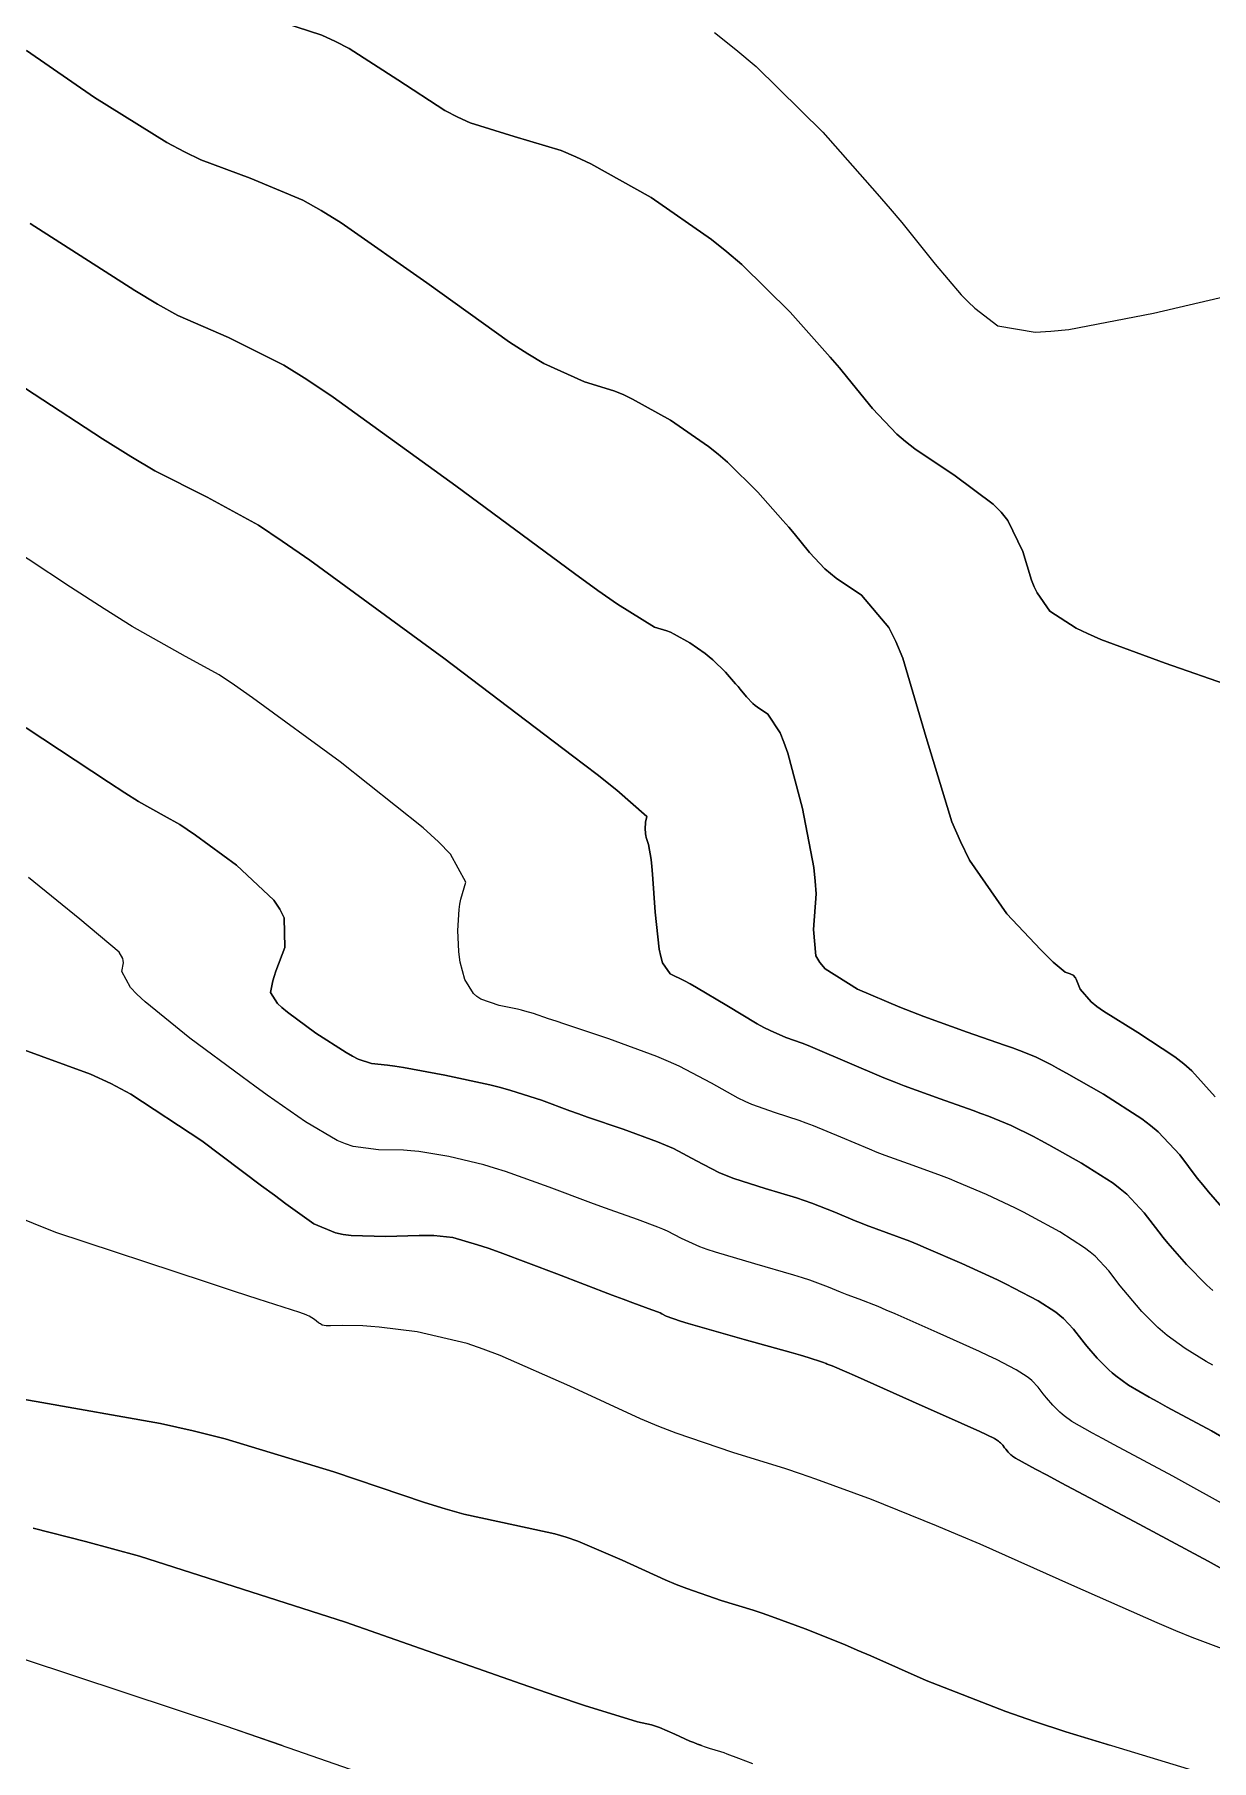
# Model space of a CAD drawing. Header units: metres. Extents: x 837476 to 838477, y 1189012 to 1191014.
# Drawn here: x 837847.02 to 837869.87, y 1189221.29 to 1189254.78 of the extents above; entities that cross this region are included whole.
import ezdxf

# ---------------------------------------------------------------- set-up
doc = ezdxf.new("R2010")
doc.units = ezdxf.units.M
doc.header["$LTSCALE"] = 0.3
doc.layers.add('COTAS 10', color=1, linetype='Continuous')
doc.layers.add('COTAS INT', color=252, linetype='Continuous')

msp = doc.modelspace()

# ---------------------------------------------------------------- linework, layer by layer
at = {"layer": 'COTAS 10'}
for points in [[(837869.939, 1189234.173), (837869.486, 1189234.674), (837869.33, 1189234.81), (837869.16, 1189234.945), (837868.437, 1189235.419), (837867.773, 1189235.831), (837867.64, 1189235.927), (837867.53, 1189236.014), (837867.317, 1189236.262), (837867.256, 1189236.422), (837867.241, 1189236.453), (837867.227, 1189236.48), (837867.186, 1189236.531), (837867.14, 1189236.549), (837867.124, 1189236.555), (837867.106, 1189236.562), (837867.026, 1189236.59), (837866.798, 1189236.782), (837866.685, 1189236.892), (837866.552, 1189237.027), (837865.894, 1189237.72), (837865.17, 1189238.765), (837864.995, 1189239.122), (837864.831, 1189239.508), (837864.329, 1189241.146), (837863.876, 1189242.681), (837863.742, 1189243.003), (837863.604, 1189243.28), (837863.075, 1189243.906), (837862.584, 1189244.235), (837862.47, 1189244.325), (837862.365, 1189244.414), (837862.065, 1189244.73), (837861.766, 1189245.1), (837861.662, 1189245.222), (837861.549, 1189245.354), (837861.063, 1189245.902), (837860.471, 1189246.485), (837860.29, 1189246.639), (837860.103, 1189246.788), (837859.365, 1189247.299), (837858.631, 1189247.71), (837858.446, 1189247.797), (837858.269, 1189247.872), (837857.695, 1189248.046), (837856.908, 1189248.399), (837856.597, 1189248.587), (837856.245, 1189248.815), (837854.638, 1189249.962), (837852.973, 1189251.127), (837852.585, 1189251.365), (837852.229, 1189251.568), (837851.207, 1189251.994), (837850.248, 1189252.349), (837849.932, 1189252.506), (837849.593, 1189252.688), (837848.188, 1189253.558), (837846.869, 1189254.473)], [(837846.869, 1189254.473), (837848.188, 1189253.558), (837849.593, 1189252.688), (837849.932, 1189252.506), (837850.248, 1189252.349), (837851.207, 1189251.994), (837852.229, 1189251.568), (837852.585, 1189251.365), (837852.973, 1189251.127), (837854.638, 1189249.962), (837856.245, 1189248.815), (837856.597, 1189248.587), (837856.908, 1189248.399), (837857.695, 1189248.046), (837858.269, 1189247.872), (837858.446, 1189247.797), (837858.631, 1189247.71), (837859.365, 1189247.299), (837860.103, 1189246.788), (837860.29, 1189246.639), (837860.471, 1189246.485), (837861.063, 1189245.902), (837861.549, 1189245.354), (837861.662, 1189245.222), (837861.766, 1189245.1), (837862.065, 1189244.73), (837862.365, 1189244.414), (837862.47, 1189244.325), (837862.584, 1189244.235), (837863.075, 1189243.906), (837863.604, 1189243.28), (837863.742, 1189243.003), (837863.876, 1189242.681), (837864.329, 1189241.146), (837864.831, 1189239.508), (837864.995, 1189239.122), (837865.17, 1189238.765), (837865.894, 1189237.72), (837866.552, 1189237.027), (837866.685, 1189236.892), (837866.798, 1189236.782), (837867.026, 1189236.59), (837867.106, 1189236.562), (837867.124, 1189236.555), (837867.14, 1189236.549), (837867.186, 1189236.531), (837867.227, 1189236.48), (837867.241, 1189236.453), (837867.256, 1189236.422), (837867.317, 1189236.262), (837867.53, 1189236.014), (837867.64, 1189235.927), (837867.773, 1189235.831), (837868.437, 1189235.419), (837869.16, 1189234.945), (837869.33, 1189234.81), (837869.486, 1189234.674), (837869.939, 1189234.173)], [(837870.294, 1189226.161), (837869.12, 1189226.812), (837867.982, 1189227.416), (837867.752, 1189227.54), (837867.558, 1189227.645), (837867.161, 1189227.869), (837867.007, 1189227.98), (837866.967, 1189228.014), (837866.927, 1189228.05), (837866.788, 1189228.19), (837866.663, 1189228.334), (837866.631, 1189228.372), (837866.601, 1189228.41), (837866.503, 1189228.539), (837866.384, 1189228.666), (837866.34, 1189228.702), (837866.292, 1189228.739), (837866.079, 1189228.876), (837865.696, 1189229.072), (837865.54, 1189229.146), (837865.363, 1189229.229), (837864.545, 1189229.6), (837863.73, 1189229.96), (837863.555, 1189230.035), (837863.401, 1189230.1), (837863.029, 1189230.247), (837862.799, 1189230.33), (837862.734, 1189230.355), (837862.67, 1189230.381), (837862.436, 1189230.48), (837862.073, 1189230.612), (837861.927, 1189230.659), (837861.762, 1189230.709), (837861.002, 1189230.929), (837860.243, 1189231.155), (837860.078, 1189231.21), (837859.934, 1189231.262), (837859.578, 1189231.423), (837859.309, 1189231.565), (837859.22, 1189231.605), (837859.124, 1189231.645), (837858.725, 1189231.79), (837858.194, 1189231.976), (837858.015, 1189232.042), (837857.822, 1189232.113), (837857.01, 1189232.42), (837856.163, 1189232.722), (837855.948, 1189232.79), (837855.741, 1189232.852), (837855.066, 1189233.016), (837854.479, 1189233.108), (837854.328, 1189233.124), (837854.182, 1189233.135), (837853.698, 1189233.14), (837853.206, 1189233.209), (837853.056, 1189233.261), (837852.899, 1189233.327), (837852.281, 1189233.683), (837851.536, 1189234.205), (837851.3, 1189234.376), (837851.05, 1189234.558), (837850.039, 1189235.311), (837849.169, 1189236.012), (837849.008, 1189236.162), (837848.882, 1189236.292), (837848.718, 1189236.604), (837848.748, 1189236.774), (837848.745, 1189236.816), (837848.737, 1189236.855), (837848.665, 1189236.978), (837847.899, 1189237.617), (837847.453, 1189237.982), (837846.906, 1189238.428)], [(837870.294, 1189226.161), (837869.12, 1189226.812), (837867.982, 1189227.416), (837867.752, 1189227.54), (837867.558, 1189227.645), (837867.161, 1189227.869), (837867.007, 1189227.98), (837866.967, 1189228.014), (837866.927, 1189228.05), (837866.788, 1189228.19), (837866.663, 1189228.334), (837866.631, 1189228.372), (837866.601, 1189228.41), (837866.503, 1189228.539), (837866.384, 1189228.666), (837866.34, 1189228.702), (837866.292, 1189228.739), (837866.079, 1189228.876), (837865.696, 1189229.072), (837865.54, 1189229.146), (837865.363, 1189229.229), (837864.545, 1189229.6), (837863.73, 1189229.96), (837863.555, 1189230.035), (837863.401, 1189230.1), (837863.029, 1189230.247), (837862.799, 1189230.33), (837862.734, 1189230.355), (837862.67, 1189230.381), (837862.436, 1189230.48), (837862.073, 1189230.612), (837861.927, 1189230.659), (837861.762, 1189230.709), (837861.002, 1189230.929), (837860.243, 1189231.155), (837860.078, 1189231.21), (837859.934, 1189231.262), (837859.578, 1189231.423), (837859.309, 1189231.565), (837859.22, 1189231.605), (837859.124, 1189231.645), (837858.725, 1189231.79), (837858.194, 1189231.976), (837858.015, 1189232.042), (837857.822, 1189232.113), (837857.01, 1189232.42), (837856.163, 1189232.722), (837855.948, 1189232.79), (837855.741, 1189232.852), (837855.066, 1189233.016), (837854.479, 1189233.108), (837854.328, 1189233.124), (837854.182, 1189233.135), (837853.698, 1189233.14), (837853.206, 1189233.209), (837853.056, 1189233.261), (837852.899, 1189233.327), (837852.281, 1189233.683), (837851.536, 1189234.205), (837851.3, 1189234.376), (837851.05, 1189234.558), (837850.039, 1189235.311), (837849.169, 1189236.012), (837849.008, 1189236.162), (837848.882, 1189236.292), (837848.718, 1189236.604), (837848.748, 1189236.774), (837848.745, 1189236.816), (837848.737, 1189236.855), (837848.665, 1189236.978), (837847.899, 1189237.617), (837847.453, 1189237.982), (837846.906, 1189238.428)], [(837846.804, 1189223.268), (837850.729, 1189221.967), (837854.51, 1189220.655)], [(837846.804, 1189223.268), (837850.729, 1189221.967), (837851.82, 1189221.589)]]:
    msp.add_lwpolyline(points, dxfattribs=at)
at = {"layer": 'COTAS INT'}
for points in [[(837851.624, 1189255.088), (837852.598, 1189254.767), (837852.864, 1189254.645), (837853.129, 1189254.51), (837854.074, 1189253.901), (837854.989, 1189253.306), (837855.236, 1189253.18), (837855.479, 1189253.069), (837856.331, 1189252.807), (837857.245, 1189252.531), (837857.527, 1189252.411), (837857.821, 1189252.273), (837858.989, 1189251.618), (837860.163, 1189250.805), (837860.462, 1189250.567), (837860.75, 1189250.323), (837861.693, 1189249.395), (837862.466, 1189248.522), (837862.646, 1189248.313), (837862.811, 1189248.117), (837863.287, 1189247.529), (837863.764, 1189247.026), (837863.931, 1189246.884), (837864.113, 1189246.742), (837864.895, 1189246.217), (837865.631, 1189245.67), (837865.784, 1189245.512), (837865.915, 1189245.352), (837866.204, 1189244.751), (837866.373, 1189244.198), (837866.429, 1189244.068), (837866.488, 1189243.947), (837866.732, 1189243.594), (837867.239, 1189243.264), (837867.463, 1189243.158), (837867.723, 1189243.045), (837868.967, 1189242.586), (837870.269, 1189242.132)], [(837870.269, 1189242.132), (837868.967, 1189242.586), (837867.723, 1189243.045), (837867.463, 1189243.158), (837867.239, 1189243.264), (837866.732, 1189243.594), (837866.488, 1189243.947), (837866.429, 1189244.068), (837866.373, 1189244.198), (837866.204, 1189244.751), (837865.915, 1189245.352), (837865.784, 1189245.512), (837865.631, 1189245.67), (837864.895, 1189246.217), (837864.113, 1189246.742), (837863.931, 1189246.884), (837863.764, 1189247.026), (837863.287, 1189247.529), (837862.811, 1189248.117), (837862.646, 1189248.313), (837862.466, 1189248.522), (837861.693, 1189249.395), (837860.75, 1189250.323), (837860.462, 1189250.567), (837860.163, 1189250.805), (837858.989, 1189251.618), (837857.821, 1189252.273), (837857.527, 1189252.411), (837857.245, 1189252.531), (837856.331, 1189252.807), (837855.479, 1189253.069), (837855.236, 1189253.18), (837854.989, 1189253.306), (837854.074, 1189253.901), (837853.129, 1189254.51), (837852.864, 1189254.645), (837852.598, 1189254.767), (837851.624, 1189255.088)], [(837860.224, 1189254.822), (837860.634, 1189254.495), (837861.028, 1189254.16), (837862.322, 1189252.888), (837863.382, 1189251.69), (837863.629, 1189251.403), (837863.856, 1189251.135), (837864.508, 1189250.328), (837865.011, 1189249.73), (837865.144, 1189249.593), (837865.274, 1189249.47), (837865.721, 1189249.128), (837866.445, 1189249.009), (837866.75, 1189249.025), (837867.1, 1189249.062), (837868.741, 1189249.375), (837870.322, 1189249.743)], [(837860.224, 1189254.822), (837860.634, 1189254.495), (837861.028, 1189254.16), (837862.322, 1189252.888), (837863.382, 1189251.69), (837863.629, 1189251.403), (837863.856, 1189251.135), (837864.508, 1189250.328), (837865.011, 1189249.73), (837865.144, 1189249.593), (837865.274, 1189249.47), (837865.721, 1189249.128), (837866.445, 1189249.009), (837866.75, 1189249.025), (837867.1, 1189249.062), (837868.741, 1189249.375), (837870.322, 1189249.743)], [(837846.935, 1189251.116), (837848.968, 1189249.813), (837849.412, 1189249.551), (837849.804, 1189249.332), (837850.79, 1189248.901), (837851.861, 1189248.368), (837852.307, 1189248.086), (837852.817, 1189247.744), (837855.202, 1189246.023), (837857.501, 1189244.323), (837857.958, 1189243.995), (837858.338, 1189243.729), (837859.059, 1189243.285), (837859.293, 1189243.214), (837859.366, 1189243.184), (837859.441, 1189243.148), (837859.741, 1189242.98), (837860.042, 1189242.772), (837860.119, 1189242.71), (837860.192, 1189242.648), (837860.434, 1189242.41), (837860.632, 1189242.186), (837860.679, 1189242.132), (837860.721, 1189242.082), (837860.843, 1189241.931), (837860.966, 1189241.802), (837861.008, 1189241.766), (837861.055, 1189241.729), (837861.256, 1189241.595), (837861.497, 1189241.232), (837861.569, 1189241.051), (837861.643, 1189240.836), (837861.932, 1189239.768), (837862.149, 1189238.619), (837862.178, 1189238.353), (837862.194, 1189238.11), (837862.14, 1189237.417), (837862.186, 1189236.907), (837862.265, 1189236.779), (837862.372, 1189236.656), (837862.998, 1189236.26), (837863.82, 1189235.913), (837864.05, 1189235.821), (837864.282, 1189235.732), (837865.129, 1189235.426), (837865.853, 1189235.175), (837866.007, 1189235.121), (837866.14, 1189235.072), (837866.454, 1189234.95), (837866.766, 1189234.789), (837866.899, 1189234.716), (837867.052, 1189234.631), (837867.77, 1189234.223), (837868.514, 1189233.745), (837868.683, 1189233.617), (837868.836, 1189233.49), (837869.252, 1189233.046), (837869.594, 1189232.596), (837869.699, 1189232.465), (837869.809, 1189232.331), (837870.246, 1189231.828)], [(837870.246, 1189231.828), (837869.809, 1189232.331), (837869.699, 1189232.465), (837869.594, 1189232.596), (837869.252, 1189233.046), (837868.836, 1189233.49), (837868.683, 1189233.617), (837868.514, 1189233.745), (837867.77, 1189234.223), (837867.052, 1189234.631), (837866.899, 1189234.716), (837866.766, 1189234.789), (837866.454, 1189234.95), (837866.14, 1189235.072), (837866.007, 1189235.121), (837865.853, 1189235.175), (837865.129, 1189235.426), (837864.282, 1189235.732), (837864.05, 1189235.821), (837863.82, 1189235.913), (837862.998, 1189236.26), (837862.372, 1189236.656), (837862.265, 1189236.779), (837862.186, 1189236.907), (837862.14, 1189237.417), (837862.194, 1189238.11), (837862.178, 1189238.353), (837862.149, 1189238.619), (837861.932, 1189239.768), (837861.643, 1189240.836), (837861.569, 1189241.051), (837861.497, 1189241.232), (837861.256, 1189241.595), (837861.055, 1189241.729), (837861.008, 1189241.766), (837860.966, 1189241.802), (837860.843, 1189241.931), (837860.721, 1189242.082), (837860.679, 1189242.132), (837860.632, 1189242.186), (837860.434, 1189242.41), (837860.192, 1189242.648), (837860.119, 1189242.71), (837860.042, 1189242.772), (837859.741, 1189242.98), (837859.441, 1189243.148), (837859.366, 1189243.184), (837859.293, 1189243.214), (837859.059, 1189243.285), (837858.338, 1189243.729), (837857.958, 1189243.995), (837857.501, 1189244.323), (837855.202, 1189246.023), (837852.817, 1189247.744), (837852.307, 1189248.086), (837851.861, 1189248.368), (837850.79, 1189248.901), (837849.804, 1189249.332), (837849.412, 1189249.551), (837848.968, 1189249.813), (837846.935, 1189251.116)], [(837845.682, 1189248.674), (837848.343, 1189246.937), (837848.892, 1189246.596), (837849.36, 1189246.316), (837850.372, 1189245.808), (837851.37, 1189245.261), (837851.828, 1189244.955), (837852.366, 1189244.583), (837854.967, 1189242.682), (837857.468, 1189240.789), (837857.943, 1189240.422), (837858.324, 1189240.122), (837858.911, 1189239.607), (837858.887, 1189239.529), (837858.883, 1189239.505), (837858.879, 1189239.48), (837858.873, 1189239.384), (837858.883, 1189239.273), (837858.889, 1189239.239), (837858.897, 1189239.204), (837858.938, 1189239.065), (837858.989, 1189238.774), (837859.004, 1189238.643), (837859.018, 1189238.49), (837859.071, 1189237.753), (837859.149, 1189237.034), (837859.179, 1189236.892), (837859.212, 1189236.774), (837859.363, 1189236.555), (837859.638, 1189236.425), (837859.749, 1189236.364), (837859.875, 1189236.292), (837860.459, 1189235.94), (837861.051, 1189235.588), (837861.182, 1189235.516), (837861.299, 1189235.455), (837861.606, 1189235.324), (837861.92, 1189235.213), (837862.041, 1189235.165), (837862.178, 1189235.109), (837862.796, 1189234.842), (837863.51, 1189234.54), (837863.706, 1189234.462), (837863.902, 1189234.386), (837864.604, 1189234.132), (837865.24, 1189233.907), (837865.394, 1189233.849), (837865.538, 1189233.794), (837865.977, 1189233.612), (837866.415, 1189233.399), (837866.559, 1189233.324), (837866.713, 1189233.241), (837867.347, 1189232.886), (837867.959, 1189232.493), (837868.097, 1189232.388), (837868.223, 1189232.284), (837868.565, 1189231.919), (837868.845, 1189231.549), (837868.932, 1189231.442), (837869.023, 1189231.332), (837869.382, 1189230.919), (837869.78, 1189230.517), (837869.895, 1189230.415)], [(837869.895, 1189230.415), (837869.78, 1189230.517), (837869.382, 1189230.919), (837869.023, 1189231.332), (837868.932, 1189231.442), (837868.845, 1189231.549), (837868.565, 1189231.919), (837868.223, 1189232.284), (837868.097, 1189232.388), (837867.959, 1189232.493), (837867.347, 1189232.886), (837866.713, 1189233.241), (837866.559, 1189233.324), (837866.415, 1189233.399), (837865.977, 1189233.612), (837865.538, 1189233.794), (837865.394, 1189233.849), (837865.24, 1189233.907), (837864.604, 1189234.132), (837863.902, 1189234.386), (837863.706, 1189234.462), (837863.51, 1189234.54), (837862.796, 1189234.842), (837862.178, 1189235.109), (837862.041, 1189235.165), (837861.92, 1189235.213), (837861.606, 1189235.324), (837861.299, 1189235.455), (837861.182, 1189235.516), (837861.051, 1189235.588), (837860.459, 1189235.94), (837859.875, 1189236.292), (837859.749, 1189236.364), (837859.638, 1189236.425), (837859.363, 1189236.555), (837859.212, 1189236.774), (837859.179, 1189236.892), (837859.149, 1189237.034), (837859.071, 1189237.753), (837859.018, 1189238.49), (837859.004, 1189238.643), (837858.989, 1189238.774), (837858.938, 1189239.065), (837858.897, 1189239.204), (837858.889, 1189239.239), (837858.883, 1189239.273), (837858.873, 1189239.384), (837858.879, 1189239.48), (837858.883, 1189239.505), (837858.887, 1189239.529), (837858.911, 1189239.607), (837858.324, 1189240.122), (837857.943, 1189240.422), (837857.468, 1189240.789), (837854.967, 1189242.682), (837852.366, 1189244.583), (837851.828, 1189244.955), (837851.37, 1189245.261), (837850.372, 1189245.808), (837849.36, 1189246.316), (837848.892, 1189246.596), (837848.343, 1189246.937), (837845.682, 1189248.674)], [(837869.898, 1189228.962), (837869.765, 1189229.038), (837869.355, 1189229.288), (837869.01, 1189229.539), (837868.919, 1189229.615), (837868.829, 1189229.695), (837868.517, 1189230.009), (837868.236, 1189230.333), (837868.165, 1189230.418), (837868.097, 1189230.503), (837867.877, 1189230.792), (837867.61, 1189231.078), (837867.512, 1189231.159), (837867.403, 1189231.242), (837866.924, 1189231.549), (837866.374, 1189231.851), (837866.219, 1189231.931), (837866.065, 1189232.009), (837865.499, 1189232.275), (837864.935, 1189232.516), (837864.781, 1189232.578), (837864.627, 1189232.638), (837864.079, 1189232.837), (837863.534, 1189233.034), (837863.382, 1189233.093), (837863.23, 1189233.154), (837862.676, 1189233.388), (837862.143, 1189233.61), (837862.003, 1189233.663), (837861.867, 1189233.712), (837861.405, 1189233.859), (837860.947, 1189234.021), (837860.814, 1189234.081), (837860.678, 1189234.146), (837860.165, 1189234.435), (837859.536, 1189234.767), (837859.327, 1189234.859), (837859.103, 1189234.953), (837858.169, 1189235.294), (837857.317, 1189235.579), (837857.145, 1189235.637), (837857.001, 1189235.686), (837856.711, 1189235.787), (837856.542, 1189235.836), (837856.474, 1189235.853), (837856.397, 1189235.87), (837856.042, 1189235.943), (837855.687, 1189236.069), (837855.61, 1189236.12), (837855.542, 1189236.178), (837855.374, 1189236.446), (837855.287, 1189236.782), (837855.271, 1189236.884), (837855.258, 1189236.989), (837855.238, 1189237.398), (837855.263, 1189237.805), (837855.278, 1189237.909), (837855.297, 1189238.009), (837855.396, 1189238.338), (837855.096, 1189238.882), (837854.864, 1189239.117), (837854.567, 1189239.388), (837852.954, 1189240.674), (837851.256, 1189241.915), (837850.905, 1189242.158), (837850.606, 1189242.358), (837849.955, 1189242.715), (837848.916, 1189243.299), (837848.373, 1189243.641), (837847.718, 1189244.062), (837844.429, 1189246.233)], [(837869.898, 1189228.962), (837869.765, 1189229.038), (837869.355, 1189229.288), (837869.01, 1189229.539), (837868.919, 1189229.615), (837868.829, 1189229.695), (837868.517, 1189230.009), (837868.236, 1189230.333), (837868.165, 1189230.418), (837868.097, 1189230.503), (837867.877, 1189230.792), (837867.61, 1189231.078), (837867.512, 1189231.159), (837867.403, 1189231.242), (837866.924, 1189231.549), (837866.374, 1189231.851), (837866.219, 1189231.931), (837866.065, 1189232.009), (837865.499, 1189232.275), (837864.935, 1189232.516), (837864.781, 1189232.578), (837864.627, 1189232.638), (837864.079, 1189232.837), (837863.534, 1189233.034), (837863.382, 1189233.093), (837863.23, 1189233.154), (837862.676, 1189233.388), (837862.143, 1189233.61), (837862.003, 1189233.663), (837861.867, 1189233.712), (837861.405, 1189233.859), (837860.947, 1189234.021), (837860.814, 1189234.081), (837860.678, 1189234.146), (837860.165, 1189234.435), (837859.536, 1189234.767), (837859.327, 1189234.859), (837859.103, 1189234.953), (837858.169, 1189235.294), (837857.317, 1189235.579), (837857.145, 1189235.637), (837857.001, 1189235.686), (837856.711, 1189235.787), (837856.542, 1189235.836), (837856.474, 1189235.853), (837856.397, 1189235.87), (837856.042, 1189235.943), (837855.687, 1189236.069), (837855.61, 1189236.12), (837855.542, 1189236.178), (837855.374, 1189236.446), (837855.287, 1189236.782), (837855.271, 1189236.884), (837855.258, 1189236.989), (837855.238, 1189237.398), (837855.263, 1189237.805), (837855.278, 1189237.909), (837855.297, 1189238.009), (837855.396, 1189238.338), (837855.096, 1189238.882), (837854.864, 1189239.117), (837854.567, 1189239.388), (837852.954, 1189240.674), (837851.256, 1189241.915), (837850.905, 1189242.158), (837850.606, 1189242.358), (837849.955, 1189242.715), (837848.916, 1189243.299), (837848.373, 1189243.641), (837847.718, 1189244.062), (837844.429, 1189246.233)], [(837846.86, 1189241.329), (837848.457, 1189240.275), (837848.774, 1189240.071), (837849.037, 1189239.904), (837849.537, 1189239.622), (837849.842, 1189239.455), (837849.982, 1189239.361), (837850.147, 1189239.248), (837850.941, 1189238.667), (837851.665, 1189237.987), (837851.785, 1189237.812), (837851.869, 1189237.641), (837851.882, 1189237.07), (837851.708, 1189236.609), (837851.675, 1189236.508), (837851.648, 1189236.419), (837851.605, 1189236.194), (837851.74, 1189235.983), (837851.825, 1189235.902), (837851.93, 1189235.812), (837852.484, 1189235.406), (837853.069, 1189235.031), (837853.193, 1189234.96), (837853.302, 1189234.903), (837853.561, 1189234.818), (837853.874, 1189234.788), (837854.016, 1189234.766), (837854.183, 1189234.738), (837854.987, 1189234.59), (837855.859, 1189234.402), (837856.069, 1189234.349), (837856.266, 1189234.296), (837856.861, 1189234.104), (837857.412, 1189233.899), (837857.58, 1189233.839), (837857.756, 1189233.778), (837858.447, 1189233.542), (837859.114, 1189233.299), (837859.273, 1189233.232), (837859.423, 1189233.166), (837859.871, 1189232.929), (837860.306, 1189232.704), (837860.446, 1189232.645), (837860.595, 1189232.588), (837861.203, 1189232.394), (837861.815, 1189232.211), (837861.965, 1189232.161), (837862.108, 1189232.111), (837862.556, 1189231.934), (837862.95, 1189231.767), (837863.058, 1189231.724), (837863.166, 1189231.682), (837863.554, 1189231.542), (837864.014, 1189231.369), (837864.168, 1189231.307), (837864.333, 1189231.238), (837865.022, 1189230.938), (837865.714, 1189230.619), (837865.88, 1189230.539), (837866.035, 1189230.462), (837866.502, 1189230.212), (837866.847, 1189229.99), (837866.926, 1189229.931), (837866.997, 1189229.872), (837867.19, 1189229.665), (837867.349, 1189229.456), (837867.398, 1189229.395), (837867.449, 1189229.333), (837867.652, 1189229.099), (837867.878, 1189228.872), (837867.943, 1189228.815), (837868.009, 1189228.759), (837868.258, 1189228.579), (837868.661, 1189228.342), (837868.825, 1189228.251), (837869.011, 1189228.149), (837869.869, 1189227.69), (837870.782, 1189227.159)], [(837870.782, 1189227.159), (837869.869, 1189227.69), (837869.011, 1189228.149), (837868.825, 1189228.251), (837868.661, 1189228.342), (837868.258, 1189228.579), (837868.009, 1189228.759), (837867.943, 1189228.815), (837867.878, 1189228.872), (837867.652, 1189229.099), (837867.449, 1189229.333), (837867.398, 1189229.395), (837867.349, 1189229.456), (837867.19, 1189229.665), (837866.997, 1189229.872), (837866.926, 1189229.931), (837866.847, 1189229.99), (837866.502, 1189230.212), (837866.035, 1189230.462), (837865.88, 1189230.539), (837865.714, 1189230.619), (837865.022, 1189230.938), (837864.333, 1189231.238), (837864.168, 1189231.307), (837864.014, 1189231.369), (837863.554, 1189231.542), (837863.166, 1189231.682), (837863.058, 1189231.724), (837862.95, 1189231.767), (837862.556, 1189231.934), (837862.108, 1189232.111), (837861.965, 1189232.161), (837861.815, 1189232.211), (837861.203, 1189232.394), (837860.595, 1189232.588), (837860.446, 1189232.645), (837860.306, 1189232.704), (837859.871, 1189232.929), (837859.423, 1189233.166), (837859.273, 1189233.232), (837859.114, 1189233.299), (837858.447, 1189233.542), (837857.756, 1189233.778), (837857.58, 1189233.839), (837857.412, 1189233.899), (837856.861, 1189234.104), (837856.266, 1189234.296), (837856.069, 1189234.349), (837855.859, 1189234.402), (837854.987, 1189234.59), (837854.183, 1189234.738), (837854.016, 1189234.766), (837853.874, 1189234.788), (837853.561, 1189234.818), (837853.302, 1189234.903), (837853.193, 1189234.96), (837853.069, 1189235.031), (837852.484, 1189235.406), (837851.93, 1189235.812), (837851.825, 1189235.902), (837851.74, 1189235.983), (837851.605, 1189236.194), (837851.648, 1189236.419), (837851.675, 1189236.508), (837851.708, 1189236.609), (837851.882, 1189237.07), (837851.869, 1189237.641), (837851.785, 1189237.812), (837851.665, 1189237.987), (837850.941, 1189238.667), (837850.147, 1189239.248), (837849.982, 1189239.361), (837849.842, 1189239.455), (837849.537, 1189239.622), (837849.037, 1189239.904), (837848.774, 1189240.071), (837848.457, 1189240.275), (837846.86, 1189241.329)], [(837870.093, 1189225.003), (837869.806, 1189225.163), (837868.371, 1189225.934), (837866.954, 1189226.682), (837866.679, 1189226.828), (837866.454, 1189226.948), (837866.064, 1189227.159), (837866.006, 1189227.201), (837865.991, 1189227.214), (837865.975, 1189227.228), (837865.923, 1189227.28), (837865.876, 1189227.335), (837865.864, 1189227.349), (837865.853, 1189227.363), (837865.816, 1189227.412), (837865.771, 1189227.46), (837865.754, 1189227.473), (837865.736, 1189227.487), (837865.656, 1189227.539), (837865.357, 1189227.682), (837865.2, 1189227.754), (837865.012, 1189227.839), (837864.068, 1189228.263), (837863.127, 1189228.682), (837862.942, 1189228.764), (837862.788, 1189228.831), (837862.504, 1189228.952), (837862.431, 1189228.979), (837862.411, 1189228.986), (837862.39, 1189228.995), (837862.316, 1189229.026), (837862.038, 1189229.113), (837861.889, 1189229.157), (837861.709, 1189229.208), (837860.8, 1189229.464), (837859.89, 1189229.722), (837859.711, 1189229.775), (837859.562, 1189229.82), (837859.284, 1189229.918), (837859.196, 1189229.964), (837859.166, 1189229.977), (837859.135, 1189229.991), (837859.004, 1189230.038), (837858.633, 1189230.175), (837858.45, 1189230.244), (837858.233, 1189230.326), (837857.16, 1189230.737), (837856.06, 1189231.148), (837855.827, 1189231.232), (837855.624, 1189231.301), (837855.145, 1189231.442), (837854.775, 1189231.478), (837854.64, 1189231.482), (837854.491, 1189231.483), (837853.835, 1189231.463), (837853.167, 1189231.478), (837853.01, 1189231.5), (837852.865, 1189231.531), (837852.444, 1189231.71), (837851.903, 1189232.098), (837851.683, 1189232.26), (837851.431, 1189232.447), (837850.269, 1189233.318), (837848.889, 1189234.221), (837848.5, 1189234.427), (837848.109, 1189234.614), (837846.672, 1189235.133)], [(837846.672, 1189235.133), (837848.109, 1189234.614), (837848.5, 1189234.427), (837848.889, 1189234.221), (837850.269, 1189233.318), (837851.431, 1189232.447), (837851.683, 1189232.26), (837851.903, 1189232.098), (837852.444, 1189231.71), (837852.865, 1189231.531), (837853.01, 1189231.5), (837853.167, 1189231.478), (837853.835, 1189231.463), (837854.491, 1189231.483), (837854.64, 1189231.482), (837854.775, 1189231.478), (837855.145, 1189231.442), (837855.624, 1189231.301), (837855.827, 1189231.232), (837856.06, 1189231.148), (837857.16, 1189230.737), (837858.233, 1189230.326), (837858.45, 1189230.244), (837858.633, 1189230.175), (837859.004, 1189230.038), (837859.135, 1189229.991), (837859.166, 1189229.977), (837859.196, 1189229.964), (837859.284, 1189229.918), (837859.562, 1189229.82), (837859.711, 1189229.775), (837859.89, 1189229.722), (837860.8, 1189229.464), (837861.709, 1189229.208), (837861.889, 1189229.157), (837862.038, 1189229.113), (837862.316, 1189229.026), (837862.39, 1189228.995), (837862.411, 1189228.986), (837862.431, 1189228.979), (837862.504, 1189228.952), (837862.788, 1189228.831), (837862.942, 1189228.764), (837863.127, 1189228.682), (837864.068, 1189228.263), (837865.012, 1189227.839), (837865.2, 1189227.754), (837865.357, 1189227.682), (837865.656, 1189227.539), (837865.736, 1189227.487), (837865.754, 1189227.473), (837865.771, 1189227.46), (837865.816, 1189227.412), (837865.853, 1189227.363), (837865.864, 1189227.349), (837865.876, 1189227.335), (837865.923, 1189227.28), (837865.975, 1189227.228), (837865.991, 1189227.214), (837866.006, 1189227.201), (837866.064, 1189227.159), (837866.454, 1189226.948), (837866.679, 1189226.828), (837866.954, 1189226.682), (837868.371, 1189225.934), (837869.806, 1189225.163), (837870.093, 1189225.003)], [(837870.272, 1189223.39), (837869.492, 1189223.679), (837869.176, 1189223.81), (837868.816, 1189223.963), (837867.155, 1189224.699), (837865.376, 1189225.489), (837864.942, 1189225.676), (837864.533, 1189225.849), (837863.269, 1189226.359), (837862.188, 1189226.754), (837861.894, 1189226.854), (837861.603, 1189226.951), (837860.575, 1189227.269), (837859.475, 1189227.644), (837859.138, 1189227.777), (837858.788, 1189227.923), (837857.41, 1189228.556), (837856.063, 1189229.153), (837855.733, 1189229.276), (837855.422, 1189229.382), (837854.451, 1189229.612), (837853.713, 1189229.699), (837853.547, 1189229.714), (837853.398, 1189229.726), (837853.003, 1189229.736), (837852.768, 1189229.727), (837852.722, 1189229.727), (837852.683, 1189229.728), (837852.608, 1189229.738), (837852.57, 1189229.765), (837852.555, 1189229.776), (837852.537, 1189229.789), (837852.456, 1189229.85), (837852.354, 1189229.915), (837852.324, 1189229.93), (837852.292, 1189229.944), (837852.17, 1189229.986), (837851.365, 1189230.245), (837850.904, 1189230.396), (837850.339, 1189230.582), (837847.436, 1189231.537), (837844.392, 1189232.764)], [(837870.272, 1189223.39), (837869.492, 1189223.679), (837869.176, 1189223.81), (837868.816, 1189223.963), (837867.155, 1189224.699), (837865.376, 1189225.489), (837864.942, 1189225.676), (837864.533, 1189225.849), (837863.269, 1189226.359), (837862.188, 1189226.754), (837861.894, 1189226.854), (837861.603, 1189226.951), (837860.575, 1189227.269), (837859.475, 1189227.644), (837859.138, 1189227.777), (837858.788, 1189227.923), (837857.41, 1189228.556), (837856.063, 1189229.153), (837855.733, 1189229.276), (837855.422, 1189229.382), (837854.451, 1189229.612), (837853.713, 1189229.699), (837853.547, 1189229.714), (837853.398, 1189229.726), (837853.003, 1189229.736), (837852.768, 1189229.727), (837852.722, 1189229.727), (837852.683, 1189229.728), (837852.608, 1189229.738), (837852.57, 1189229.765), (837852.555, 1189229.776), (837852.537, 1189229.789), (837852.456, 1189229.85), (837852.354, 1189229.915), (837852.324, 1189229.93), (837852.292, 1189229.944), (837852.17, 1189229.986), (837851.365, 1189230.245), (837850.904, 1189230.396), (837850.339, 1189230.582), (837847.436, 1189231.537), (837844.392, 1189232.764)], [(837869.717, 1189221.033), (837867.042, 1189221.85), (837866.431, 1189222.052), (837865.875, 1189222.243), (837864.333, 1189222.845), (837863.255, 1189223.324), (837862.993, 1189223.437), (837862.745, 1189223.542), (837861.98, 1189223.85), (837861.325, 1189224.09), (837861.147, 1189224.15), (837860.971, 1189224.209), (837860.348, 1189224.401), (837859.682, 1189224.629), (837859.478, 1189224.709), (837859.266, 1189224.798), (837858.432, 1189225.181), (837857.571, 1189225.548), (837857.343, 1189225.627), (837857.119, 1189225.695), (837856.346, 1189225.859), (837855.354, 1189226.077), (837854.992, 1189226.18), (837854.592, 1189226.301), (837852.831, 1189226.893), (837850.723, 1189227.536), (837850.104, 1189227.689), (837849.47, 1189227.832), (837847.052, 1189228.261), (837844.788, 1189228.651)], [(837844.788, 1189228.651), (837847.052, 1189228.261), (837849.47, 1189227.832), (837850.104, 1189227.689), (837850.723, 1189227.536), (837852.831, 1189226.893), (837854.592, 1189226.301), (837854.992, 1189226.18), (837855.354, 1189226.077), (837856.346, 1189225.859), (837857.119, 1189225.695), (837857.343, 1189225.627), (837857.571, 1189225.548), (837858.432, 1189225.181), (837859.266, 1189224.798), (837859.478, 1189224.709), (837859.682, 1189224.629), (837860.348, 1189224.401), (837860.971, 1189224.209), (837861.147, 1189224.15), (837861.325, 1189224.09), (837861.98, 1189223.85), (837862.745, 1189223.542), (837862.993, 1189223.437), (837863.255, 1189223.324), (837864.333, 1189222.845), (837865.875, 1189222.243), (837866.431, 1189222.052), (837867.042, 1189221.85), (837867.898, 1189221.589)], [(837846.997, 1189225.799), (837848.014, 1189225.544), (837849.058, 1189225.259), (837853.059, 1189223.977), (837856.47, 1189222.779), (837857.144, 1189222.548), (837857.699, 1189222.359), (837858.726, 1189222.042), (837858.996, 1189221.985), (837859.074, 1189221.961), (837859.153, 1189221.934), (837859.453, 1189221.806), (837859.744, 1189221.672), (837859.818, 1189221.641), (837859.889, 1189221.613), (837860.121, 1189221.534), (837860.338, 1189221.467), (837860.4, 1189221.447), (837860.462, 1189221.425), (837860.69, 1189221.342), (837860.957, 1189221.234)], [(837859.961, 1189221.589), (837859.889, 1189221.613), (837859.818, 1189221.641), (837859.744, 1189221.672), (837859.453, 1189221.806), (837859.153, 1189221.934), (837859.074, 1189221.961), (837858.996, 1189221.985), (837858.726, 1189222.042), (837857.699, 1189222.359), (837857.144, 1189222.548), (837856.47, 1189222.779), (837853.059, 1189223.977), (837849.058, 1189225.259), (837848.014, 1189225.544), (837846.997, 1189225.799)]]:
    msp.add_lwpolyline(points, dxfattribs=at)

doc.saveas('drawing.dxf')
